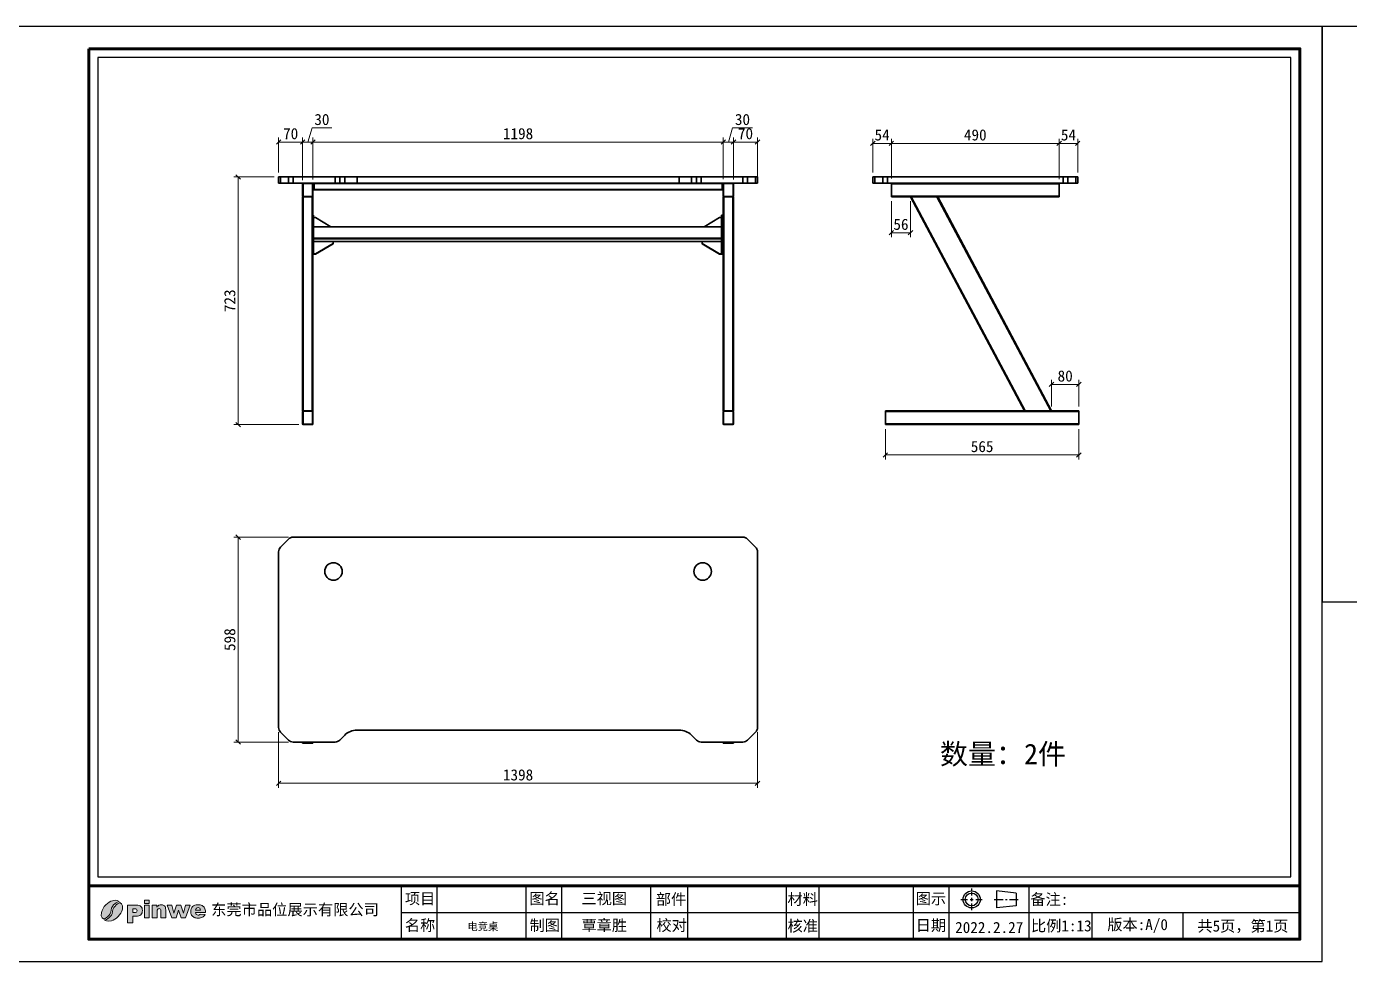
# Model space of a CAD drawing. Header units: inches. Extents: x 21728 to 86065, y -20660 to 1996.
# Drawn here: x 72778 to 76641, y -20660 to -17930 of the extents above; entities that cross this region are included whole.
import ezdxf

# ---------------------------------------------------------------- set-up
doc = ezdxf.new("R2010")
doc.units = ezdxf.units.IN
doc.header["$MEASUREMENT"] = 0
doc.linetypes.add('CENTER2', pattern=[28.575, 19.05, -3.175, 3.175, -3.175])
doc.layers.add('_U+56FE_U+5C42 1', color=7, linetype='Continuous')
doc.layers.add('图框', color=5, linetype='Continuous', lineweight=60)
doc.layers.add('轮廓线', color=7, linetype='Continuous', lineweight=30)
doc.styles.add('ee', font='simfang.ttf')
doc.styles.get("Standard").update_dxf_attribs({"font": 'arial.ttf'})
doc.styles.add('宋体', font='')
doc.styles.add('样式 1', font='')
doc.styles.get('宋体').set_extended_font_data('SimSun')
doc.styles.get('样式 1').set_extended_font_data('SimSun')
doc.dimstyles.new('1-13', dxfattribs={"dimscale": 13, "dimtxt": 2.5, "dimasz": 1, "dimexe": 1, "dimexo": 1, "dimtad": 1, "dimdec": 1, "dimdsep": 46, "dimtxsty": '宋体', "dimblk": 'OBLIQUE', "dimcen": 2.5, "dimclrd": 3, "dimclre": 3, "dimclrt": 256, "dimadec": 0, "dimazin": 0, "dimtfac": 1, "dimtdec": 1, "dimtmove": 1, "dimatfit": 3, "dimfxl": 0, "dimlwd": 9, "dimlwe": 9, "dimarcsym": 0})

# ---------------------------------------------------------------- blocks, each defined once
blk = doc.blocks.new('_Oblique')
at = {"color": 0, "linetype": 'ByBlock', "lineweight": -2}
blk.add_line((-0.5, -0.5), (0.5, 0.5), dxfattribs=at)
blk = doc.blocks.new('*D312')
at = {"color": 3, "lineweight": 9, "transparency": 16777216}
for p, q in [((73514.6, -19990.2), (73514.6, -20152.9)), ((74912.6, -19990.2), (74912.6, -20152.9)), ((73514.6, -20139.9), (74912.6, -20139.9))]:
    blk.add_line(p, q, dxfattribs=at)
at = {"layer": 'Defpoints', "color": 0, "transparency": 16777216}
for p in [(73514.6, -19977.2), (74912.6, -19977.2), (74912.6, -20139.9)]:
    blk.add_point(p, dxfattribs=at)
at = {"color": 3, "lineweight": 9, "transparency": 16777216, "xscale": 13, "yscale": 13, "zscale": 13, "rotation": 180}
blk.add_blockref('_Oblique', (73514.6, -20139.9), dxfattribs=at)
at = {"color": 3, "lineweight": 9, "transparency": 16777216, "xscale": 13, "yscale": 13, "zscale": 13}
blk.add_blockref('_Oblique', (74912.6, -20139.9), dxfattribs=at)
at = {"transparency": 16777216, "insert": (74213.6, -20115.6), "char_height": 32.5, "attachment_point": 5, "style": '宋体'}
blk.add_mtext('1398', dxfattribs=at)
blk = doc.blocks.new('*D313')
at = {"color": 3, "lineweight": 9, "transparency": 16777216}
for p, q in [((73543.8, -19421.5), (73383.5, -19421.5)), ((73396.5, -20019.5), (73396.5, -19421.5)), ((73543.8, -20019.5), (73383.5, -20019.5))]:
    blk.add_line(p, q, dxfattribs=at)
at = {"layer": 'Defpoints', "color": 0, "transparency": 16777216}
for p in [(73396.5, -19421.5), (73556.8, -19421.5), (73556.8, -20019.5)]:
    blk.add_point(p, dxfattribs=at)
at = {"color": 3, "lineweight": 9, "transparency": 16777216, "xscale": 13, "yscale": 13, "zscale": 13}
for p, rotation in [((73396.5, -19421.5), 90), ((73396.5, -20019.5), 270)]:
    blk.add_blockref('_Oblique', p, dxfattribs=dict(at, rotation=rotation))
at = {"transparency": 16777216, "insert": (73372.1, -19720.5), "char_height": 32.5, "attachment_point": 5, "rotation": 90, "style": '宋体'}
blk.add_mtext('598', dxfattribs=at)
blk = doc.blocks.new('*D314')
at = {"color": 3, "lineweight": 9, "transparency": 16777216}
for p, q in [((73501.6, -18369.7), (73383.5, -18369.7)), ((73396.5, -19092.7), (73396.5, -18369.7)), ((73573.6, -19092.7), (73383.5, -19092.7))]:
    blk.add_line(p, q, dxfattribs=at)
at = {"layer": 'Defpoints', "color": 0, "transparency": 16777216}
for p in [(73396.5, -18369.7), (73514.6, -18369.7), (73586.6, -19092.7)]:
    blk.add_point(p, dxfattribs=at)
at = {"color": 3, "lineweight": 9, "transparency": 16777216, "xscale": 13, "yscale": 13, "zscale": 13}
for p, rotation in [((73396.5, -18369.7), 90), ((73396.5, -19092.7), 270)]:
    blk.add_blockref('_Oblique', p, dxfattribs=dict(at, rotation=rotation))
at = {"transparency": 16777216, "insert": (73372.1, -18731.2), "char_height": 32.5, "attachment_point": 5, "rotation": 90, "style": '宋体'}
blk.add_mtext('723', dxfattribs=at)
blk = doc.blocks.new('*D315')
at = {"color": 3, "lineweight": 9, "transparency": 16777216}
for p, q in [((75303.5, -18440.6), (75303.5, -18545.6)), ((75359.5, -18440.6), (75359.5, -18545.6)), ((75303.5, -18532.6), (75359.5, -18532.6))]:
    blk.add_line(p, q, dxfattribs=at)
at = {"layer": 'Defpoints', "color": 0, "transparency": 16777216}
for p in [(75303.5, -18427.6), (75359.5, -18427.6), (75359.5, -18532.6)]:
    blk.add_point(p, dxfattribs=at)
at = {"color": 3, "lineweight": 9, "transparency": 16777216, "xscale": 13, "yscale": 13, "zscale": 13, "rotation": 180}
blk.add_blockref('_Oblique', (75303.5, -18532.6), dxfattribs=at)
at = {"color": 3, "lineweight": 9, "transparency": 16777216, "xscale": 13, "yscale": 13, "zscale": 13}
blk.add_blockref('_Oblique', (75359.5, -18532.6), dxfattribs=at)
at = {"transparency": 16777216, "insert": (75331.5, -18508.2), "char_height": 32.5, "attachment_point": 5, "style": '宋体'}
blk.add_mtext('56', dxfattribs=at)
blk = doc.blocks.new('*D316')
at = {"color": 3, "lineweight": 9, "transparency": 16777216}
for p, q in [((75771, -19039.7), (75771, -18962.4)), ((75851, -19039.7), (75851, -18962.4)), ((75851, -18975.4), (75771, -18975.4))]:
    blk.add_line(p, q, dxfattribs=at)
at = {"layer": 'Defpoints', "color": 0, "transparency": 16777216}
for p in [(75771, -18975.4), (75771, -19052.7), (75851, -19052.7)]:
    blk.add_point(p, dxfattribs=at)
at = {"color": 3, "lineweight": 9, "transparency": 16777216, "xscale": 13, "yscale": 13, "zscale": 13, "rotation": 180}
blk.add_blockref('_Oblique', (75771, -18975.4), dxfattribs=at)
at = {"color": 3, "lineweight": 9, "transparency": 16777216, "xscale": 13, "yscale": 13, "zscale": 13}
blk.add_blockref('_Oblique', (75851, -18975.4), dxfattribs=at)
at = {"transparency": 16777216, "insert": (75811, -18951), "char_height": 32.5, "attachment_point": 5, "style": '宋体'}
blk.add_mtext('80', dxfattribs=at)
blk = doc.blocks.new('*D317')
at = {"color": 3, "lineweight": 9, "transparency": 16777216}
for p, q in [((75286, -19105.7), (75286, -19194.4)), ((75851, -19105.7), (75851, -19194.4)), ((75286, -19181.4), (75851, -19181.4))]:
    blk.add_line(p, q, dxfattribs=at)
at = {"layer": 'Defpoints', "color": 0, "transparency": 16777216}
for p in [(75286, -19092.7), (75851, -19092.7), (75851, -19181.4)]:
    blk.add_point(p, dxfattribs=at)
at = {"color": 3, "lineweight": 9, "transparency": 16777216, "xscale": 13, "yscale": 13, "zscale": 13, "rotation": 180}
blk.add_blockref('_Oblique', (75286, -19181.4), dxfattribs=at)
at = {"color": 3, "lineweight": 9, "transparency": 16777216, "xscale": 13, "yscale": 13, "zscale": 13}
blk.add_blockref('_Oblique', (75851, -19181.4), dxfattribs=at)
at = {"transparency": 16777216, "insert": (75568.5, -19157), "char_height": 32.5, "attachment_point": 5, "style": '宋体'}
blk.add_mtext('565', dxfattribs=at)
blk = doc.blocks.new('*D318')
at = {"color": 3, "lineweight": 9, "transparency": 16777216}
for p, q in [((75249.5, -18356.6), (75249.5, -18258.6)), ((75249.5, -18271.6), (75303.5, -18271.6)), ((75303.5, -18374.6), (75303.5, -18258.6))]:
    blk.add_line(p, q, dxfattribs=at)
at = {"layer": 'Defpoints', "color": 0, "transparency": 16777216}
for p in [(75303.5, -18271.6), (75249.5, -18369.6), (75303.5, -18387.6)]:
    blk.add_point(p, dxfattribs=at)
at = {"color": 3, "lineweight": 9, "transparency": 16777216, "xscale": 13, "yscale": 13, "zscale": 13, "rotation": 180}
blk.add_blockref('_Oblique', (75249.5, -18271.6), dxfattribs=at)
at = {"color": 3, "lineweight": 9, "transparency": 16777216, "xscale": 13, "yscale": 13, "zscale": 13}
blk.add_blockref('_Oblique', (75303.5, -18271.6), dxfattribs=at)
at = {"transparency": 16777216, "insert": (75276.5, -18247.2), "char_height": 32.5, "attachment_point": 5, "style": '宋体'}
blk.add_mtext('54', dxfattribs=at)
blk = doc.blocks.new('*D323')
at = {"color": 3, "lineweight": 9, "transparency": 16777216}
for p, q in [((75303.5, -18374.6), (75303.5, -18258.6)), ((75303.5, -18271.6), (75793.5, -18271.6)), ((75793.5, -18376.6), (75793.5, -18258.6))]:
    blk.add_line(p, q, dxfattribs=at)
at = {"layer": 'Defpoints', "color": 0, "transparency": 16777216}
for p in [(75793.5, -18271.6), (75303.5, -18387.6), (75793.5, -18389.6)]:
    blk.add_point(p, dxfattribs=at)
at = {"color": 3, "lineweight": 9, "transparency": 16777216, "xscale": 13, "yscale": 13, "zscale": 13, "rotation": 180}
blk.add_blockref('_Oblique', (75303.5, -18271.6), dxfattribs=at)
at = {"color": 3, "lineweight": 9, "transparency": 16777216, "xscale": 13, "yscale": 13, "zscale": 13}
blk.add_blockref('_Oblique', (75793.5, -18271.6), dxfattribs=at)
at = {"transparency": 16777216, "insert": (75548.5, -18247.2), "char_height": 32.5, "attachment_point": 5, "style": '宋体'}
blk.add_mtext('490', dxfattribs=at)
blk = doc.blocks.new('*D324')
at = {"color": 3, "lineweight": 9, "transparency": 16777216}
for p, q in [((75793.5, -18376.6), (75793.5, -18258.6)), ((75793.5, -18271.6), (75847.5, -18271.6)), ((75847.5, -18356.6), (75847.5, -18258.6))]:
    blk.add_line(p, q, dxfattribs=at)
at = {"layer": 'Defpoints', "color": 0, "transparency": 16777216}
for p in [(75847.5, -18271.6), (75847.5, -18369.6), (75793.5, -18389.6)]:
    blk.add_point(p, dxfattribs=at)
at = {"color": 3, "lineweight": 9, "transparency": 16777216, "xscale": 13, "yscale": 13, "zscale": 13, "rotation": 180}
blk.add_blockref('_Oblique', (75793.5, -18271.6), dxfattribs=at)
at = {"color": 3, "lineweight": 9, "transparency": 16777216, "xscale": 13, "yscale": 13, "zscale": 13}
blk.add_blockref('_Oblique', (75847.5, -18271.6), dxfattribs=at)
at = {"transparency": 16777216, "insert": (75820.5, -18247.2), "char_height": 32.5, "attachment_point": 5, "style": '宋体'}
blk.add_mtext('54', dxfattribs=at)
blk = doc.blocks.new('*D325')
at = {"color": 3, "lineweight": 9, "transparency": 16777216}
for p, q in [((73514.6, -18356.7), (73514.6, -18254.9)), ((73514.6, -18267.9), (73584.6, -18267.9)), ((73584.6, -18378.8), (73584.6, -18254.9))]:
    blk.add_line(p, q, dxfattribs=at)
at = {"layer": 'Defpoints', "color": 0, "transparency": 16777216}
for p in [(73584.6, -18267.9), (73514.6, -18369.7), (73584.6, -18391.8)]:
    blk.add_point(p, dxfattribs=at)
at = {"color": 3, "lineweight": 9, "transparency": 16777216, "xscale": 13, "yscale": 13, "zscale": 13, "rotation": 180}
blk.add_blockref('_Oblique', (73514.6, -18267.9), dxfattribs=at)
at = {"color": 3, "lineweight": 9, "transparency": 16777216, "xscale": 13, "yscale": 13, "zscale": 13}
blk.add_blockref('_Oblique', (73584.6, -18267.9), dxfattribs=at)
at = {"transparency": 16777216, "insert": (73549.6, -18243.5), "char_height": 32.5, "attachment_point": 5, "style": '宋体'}
blk.add_mtext('70', dxfattribs=at)
blk = doc.blocks.new('*D319')
at = {"color": 3, "lineweight": 9, "transparency": 16777216}
for p, q in [((73599.6, -18267.9), (73612, -18226.5)), ((73612, -18226.5), (73669.6, -18226.5)), ((73584.6, -18378.8), (73584.6, -18254.9)), ((73584.6, -18267.9), (73614.6, -18267.9)), ((73614.6, -18376.7), (73614.6, -18254.9))]:
    blk.add_line(p, q, dxfattribs=at)
at = {"layer": 'Defpoints', "color": 0, "transparency": 16777216}
for p in [(73614.6, -18267.9), (73584.6, -18391.8), (73614.6, -18389.7)]:
    blk.add_point(p, dxfattribs=at)
at = {"color": 3, "lineweight": 9, "transparency": 16777216, "xscale": 13, "yscale": 13, "zscale": 13, "rotation": 180}
blk.add_blockref('_Oblique', (73584.6, -18267.9), dxfattribs=at)
at = {"color": 3, "lineweight": 9, "transparency": 16777216, "xscale": 13, "yscale": 13, "zscale": 13}
blk.add_blockref('_Oblique', (73614.6, -18267.9), dxfattribs=at)
at = {"transparency": 16777216, "insert": (73640.8, -18202.1), "char_height": 32.5, "attachment_point": 5, "style": '宋体'}
blk.add_mtext('30', dxfattribs=at)
blk = doc.blocks.new('*D320')
at = {"color": 3, "lineweight": 9, "transparency": 16777216}
for p, q in [((73614.6, -18376.7), (73614.6, -18254.9)), ((73614.6, -18267.9), (74812.6, -18267.9)), ((74812.6, -18376.5), (74812.6, -18254.9))]:
    blk.add_line(p, q, dxfattribs=at)
at = {"layer": 'Defpoints', "color": 0, "transparency": 16777216}
for p in [(74812.6, -18267.9), (73614.6, -18389.7), (74812.6, -18389.5)]:
    blk.add_point(p, dxfattribs=at)
at = {"color": 3, "lineweight": 9, "transparency": 16777216, "xscale": 13, "yscale": 13, "zscale": 13, "rotation": 180}
blk.add_blockref('_Oblique', (73614.6, -18267.9), dxfattribs=at)
at = {"color": 3, "lineweight": 9, "transparency": 16777216, "xscale": 13, "yscale": 13, "zscale": 13}
blk.add_blockref('_Oblique', (74812.6, -18267.9), dxfattribs=at)
at = {"transparency": 16777216, "insert": (74213.6, -18243.5), "char_height": 32.5, "attachment_point": 5, "style": '宋体'}
blk.add_mtext('1198', dxfattribs=at)
blk = doc.blocks.new('*D321')
at = {"color": 3, "lineweight": 9, "transparency": 16777216}
for p, q in [((74827.6, -18267.9), (74840, -18226.5)), ((74840, -18226.5), (74897.6, -18226.5)), ((74812.6, -18376.5), (74812.6, -18254.9)), ((74812.6, -18267.9), (74842.6, -18267.9)), ((74842.6, -18376.7), (74842.6, -18254.9))]:
    blk.add_line(p, q, dxfattribs=at)
at = {"layer": 'Defpoints', "color": 0, "transparency": 16777216}
for p in [(74842.6, -18267.9), (74812.6, -18389.5), (74842.6, -18389.7)]:
    blk.add_point(p, dxfattribs=at)
at = {"color": 3, "lineweight": 9, "transparency": 16777216, "xscale": 13, "yscale": 13, "zscale": 13, "rotation": 180}
blk.add_blockref('_Oblique', (74812.6, -18267.9), dxfattribs=at)
at = {"color": 3, "lineweight": 9, "transparency": 16777216, "xscale": 13, "yscale": 13, "zscale": 13}
blk.add_blockref('_Oblique', (74842.6, -18267.9), dxfattribs=at)
at = {"transparency": 16777216, "insert": (74868.8, -18202.1), "char_height": 32.5, "attachment_point": 5, "style": '宋体'}
blk.add_mtext('30', dxfattribs=at)
blk = doc.blocks.new('*D322')
at = {"color": 3, "lineweight": 9, "transparency": 16777216}
for p, q in [((74842.6, -18376.7), (74842.6, -18254.9)), ((74842.6, -18267.9), (74912.6, -18267.9)), ((74912.6, -18374.7), (74912.6, -18254.9))]:
    blk.add_line(p, q, dxfattribs=at)
at = {"layer": 'Defpoints', "color": 0, "transparency": 16777216}
for p in [(74912.6, -18267.9), (74912.6, -18387.7), (74842.6, -18389.7)]:
    blk.add_point(p, dxfattribs=at)
at = {"color": 3, "lineweight": 9, "transparency": 16777216, "xscale": 13, "yscale": 13, "zscale": 13, "rotation": 180}
blk.add_blockref('_Oblique', (74842.6, -18267.9), dxfattribs=at)
at = {"color": 3, "lineweight": 9, "transparency": 16777216, "xscale": 13, "yscale": 13, "zscale": 13}
blk.add_blockref('_Oblique', (74912.6, -18267.9), dxfattribs=at)
at = {"transparency": 16777216, "insert": (74877.6, -18243.5), "char_height": 32.5, "attachment_point": 5, "style": '宋体'}
blk.add_mtext('70', dxfattribs=at)

msp = doc.modelspace()

# ---------------------------------------------------------------- hatches: boundary and pattern name
h = msp.add_hatch(color=256)
h.dxf.hatch_style = 1
edge = h.paths.add_edge_path()
edge.add_spline(control_points=[(73300.75, -20517.55), (73300.75, -20517.55), (73272.19, -20517.55), (73272.19, -20517.55), (73272.45, -20519.83), (73273.06, -20521.53), (73274.05, -20522.65), (73275.42, -20524.26), (73277.23, -20525.06), (73279.44, -20525.06), (73280.85, -20525.06), (73282.19, -20524.72), (73283.44, -20524.02), (73284.21, -20523.58), (73285.05, -20522.81), (73285.93, -20521.7), (73285.93, -20521.7), (73299.96, -20522.99), (73299.96, -20522.99), (73297.81, -20526.71), (73295.22, -20529.39), (73292.19, -20531), (73289.16, -20532.62), (73284.81, -20533.43), (73279.15, -20533.43), (73274.22, -20533.43), (73270.35, -20532.74), (73267.53, -20531.35), (73264.71, -20529.96), (73262.38, -20527.76), (73260.52, -20524.74), (73258.67, -20521.71), (73257.74, -20518.16), (73257.74, -20514.08), (73257.74, -20508.27), (73259.6, -20503.56), (73263.32, -20499.97), (73267.03, -20496.38), (73272.17, -20494.58), (73278.72, -20494.58), (73284.04, -20494.58), (73288.22, -20495.39), (73291.3, -20497), (73294.38, -20498.61), (73296.73, -20500.93), (73298.34, -20504), (73299.95, -20507.05), (73300.75, -20511.03), (73300.75, -20515.94), (73300.75, -20515.94), (73300.75, -20517.55), (73300.75, -20517.55)], knot_values=[0, 0, 0, 0, 1, 1, 1, 2, 2, 2, 3, 3, 3, 4, 4, 4, 5, 5, 5, 6, 6, 6, 7, 7, 7, 8, 8, 8, 9, 9, 9, 10, 10, 10, 11, 11, 11, 12, 12, 12, 13, 13, 13, 14, 14, 14, 15, 15, 15, 16, 16, 16, 17, 17, 17, 17], degree=3, periodic=0)
edge = h.paths.add_edge_path(flags=16)
edge.add_spline(control_points=[(73286.29, -20510.75), (73286.02, -20507.98), (73285.26, -20506), (73284.06, -20504.81), (73282.85, -20503.62), (73281.28, -20503.02), (73279.31, -20503.02), (73277.05, -20503.02), (73275.23, -20503.93), (73273.87, -20505.73), (73273.02, -20506.85), (73272.47, -20508.52), (73272.23, -20510.75), (73272.23, -20510.75), (73286.29, -20510.75), (73286.29, -20510.75)], knot_values=[0, 0, 0, 0, 1, 1, 1, 2, 2, 2, 3, 3, 3, 4, 4, 4, 5, 5, 5, 5], degree=3, periodic=0)
h.paths.add_polyline_path([(73188.88, -20495.43), (73202.63, -20495.43), (73208.6, -20518.75), (73216.19, -20495.43), (73228.93, -20495.43), (73236.78, -20518.79), (73242.76, -20495.43), (73256.43, -20495.43), (73242.78, -20532.58), (73230.13, -20532.58), (73222.62, -20510.22), (73215.35, -20532.58), (73202.64, -20532.58)])
edge = h.paths.add_edge_path()
edge.add_spline(control_points=[(73145.54, -20495.43), (73145.54, -20495.43), (73158.8, -20495.43), (73158.8, -20495.43), (73158.8, -20495.43), (73158.8, -20501.48), (73158.8, -20501.48), (73160.78, -20499), (73162.78, -20497.24), (73164.8, -20496.17), (73166.83, -20495.11), (73169.29, -20494.58), (73172.2, -20494.58), (73176.13, -20494.58), (73179.2, -20495.74), (73181.43, -20498.09), (73183.65, -20500.43), (73184.76, -20504.06), (73184.76, -20508.96), (73184.76, -20508.96), (73184.76, -20532.58), (73184.76, -20532.58), (73184.76, -20532.58), (73170.44, -20532.58), (73170.44, -20532.58), (73170.44, -20532.58), (73170.44, -20512.14), (73170.44, -20512.14), (73170.44, -20509.81), (73170.01, -20508.16), (73169.16, -20507.19), (73168.3, -20506.23), (73167.09, -20505.74), (73165.54, -20505.74), (73163.84, -20505.74), (73162.44, -20506.4), (73161.38, -20507.7), (73160.32, -20509.01), (73159.78, -20511.34), (73159.78, -20514.73), (73159.78, -20514.73), (73159.78, -20532.58), (73159.78, -20532.58), (73159.78, -20532.58), (73145.54, -20532.58), (73145.54, -20532.58), (73145.54, -20532.58), (73145.54, -20495.43), (73145.54, -20495.43)], knot_values=[0, 0, 0, 0, 1, 1, 1, 2, 2, 2, 3, 3, 3, 4, 4, 4, 5, 5, 5, 6, 6, 6, 7, 7, 7, 8, 8, 8, 9, 9, 9, 10, 10, 10, 11, 11, 11, 12, 12, 12, 13, 13, 13, 14, 14, 14, 15, 15, 15, 16, 16, 16, 16], degree=3, periodic=0)
h.paths.add_polyline_path([(73122.46, -20481.34), (73136.7, -20481.34), (73136.7, -20491), (73122.46, -20491)])
h.paths.add_polyline_path([(73122.46, -20495.43), (73136.7, -20495.43), (73136.7, -20532.58), (73122.46, -20532.58)])
edge = h.paths.add_edge_path()
edge.add_spline(control_points=[(73073.26, -20495.69), (73073.26, -20495.69), (73099.6, -20495.69), (73099.6, -20495.69), (73105.33, -20495.69), (73109.63, -20497.05), (73112.49, -20499.78), (73115.34, -20502.51), (73116.77, -20506.4), (73116.77, -20511.44), (73116.77, -20516.62), (73115.21, -20520.68), (73112.1, -20523.59), (73108.98, -20526.51), (73104.22, -20527.96), (73097.83, -20527.96), (73097.83, -20527.96), (73089.15, -20527.96), (73089.15, -20527.96), (73089.15, -20527.96), (73089.15, -20546.93), (73089.15, -20546.93), (73089.15, -20546.93), (73073.26, -20546.93), (73073.26, -20546.93), (73073.26, -20546.93), (73073.26, -20495.69), (73073.26, -20495.69)], knot_values=[0, 0, 0, 0, 1, 1, 1, 2, 2, 2, 3, 3, 3, 4, 4, 4, 5, 5, 5, 6, 6, 6, 7, 7, 7, 8, 8, 8, 9, 9, 9, 9], degree=3, periodic=0)
edge = h.paths.add_edge_path(flags=16)
edge.add_spline(control_points=[(73089.15, -20517.59), (73089.15, -20517.59), (73093.05, -20517.59), (73093.05, -20517.59), (73096.13, -20517.59), (73098.29, -20517.05), (73099.53, -20515.99), (73100.77, -20514.93), (73101.39, -20513.57), (73101.39, -20511.91), (73101.39, -20510.3), (73100.85, -20508.94), (73099.76, -20507.82), (73098.69, -20506.7), (73096.66, -20506.14), (73093.68, -20506.14), (73093.68, -20506.14), (73089.15, -20506.14), (73089.15, -20506.14), (73089.15, -20506.14), (73089.15, -20517.59), (73089.15, -20517.59)], knot_values=[0, 0, 0, 0, 1, 1, 1, 2, 2, 2, 3, 3, 3, 4, 4, 4, 5, 5, 5, 6, 6, 6, 7, 7, 7, 7], degree=3, periodic=0)
edge = h.paths.add_edge_path()
edge.add_spline(control_points=[(73006.98, -20539.23), (73006.98, -20539.23), (73014.04, -20545.31), (73026.19, -20541.66), (73038.33, -20538.02), (73055.13, -20523.39), (73058.55, -20507.49), (73061.97, -20491.59), (73050.59, -20488.12), (73050.59, -20488.12), (73050.59, -20488.12), (73030.71, -20497.39), (73029.72, -20514.06), (73028.73, -20530.73), (73010.07, -20539.01), (73006.98, -20539.23)], knot_values=[0, 0, 0, 0, 1, 1, 1, 2, 2, 2, 3, 3, 3, 4, 4, 4, 5, 5, 5, 5], degree=3, periodic=0)
edge = h.paths.add_edge_path()
edge.add_spline(control_points=[(73048.6, -20485.09), (73048.6, -20485.09), (73041.53, -20479.02), (73029.39, -20482.66), (73017.25, -20486.3), (73000.45, -20500.93), (72997.03, -20516.83), (72993.6, -20532.73), (73004.99, -20536.2), (73004.99, -20536.2), (73004.99, -20536.2), (73024.86, -20526.93), (73025.86, -20510.26), (73026.85, -20493.59), (73045.51, -20485.31), (73048.6, -20485.09)], knot_values=[0, 0, 0, 0, 1, 1, 1, 2, 2, 2, 3, 3, 3, 4, 4, 4, 5, 5, 5, 5], degree=3, periodic=0)

# ---------------------------------------------------------------- linework, layer by layer
at = {"color": 7, "linetype": 'Continuous', "lineweight": 35}
for p, q in [((73514.56, -18369.7), (73514.56, -18387.7)), ((73514.56, -18369.7), (73520.12, -18369.7)), ((73514.56, -18387.7), (73520.12, -18387.7)), ((73520.12, -18369.7), (73520.12, -18387.7)), ((73520.12, -18369.7), (73543.41, -18369.7)), ((73520.12, -18387.7), (73543.41, -18387.7)), ((73543.41, -18369.7), (73543.41, -18387.7)), ((73543.41, -18369.7), (73556.84, -18369.7)), ((73543.41, -18387.7), (73556.84, -18387.7)), ((73556.84, -18369.7), (73556.84, -18387.7)), ((73556.84, -18369.7), (73679.41, -18369.7)), ((73556.84, -18387.7), (73679.41, -18387.7)), ((73616.06, -18402.7), (73616.06, -18387.7)), ((73618.06, -18402.7), (73618.06, -18387.7)), ((73679.41, -18369.7), (73679.41, -18387.7)), ((73679.41, -18369.7), (73692.85, -18369.7)), ((73679.41, -18387.7), (73692.85, -18387.7)), ((73692.85, -18369.7), (73692.85, -18387.7)), ((73692.85, -18369.7), (73707.35, -18369.7)), ((73692.85, -18387.7), (73707.35, -18387.7)), ((73707.35, -18369.7), (73707.35, -18387.7)), ((73707.35, -18369.7), (73743.41, -18369.7)), ((73707.35, -18387.7), (73743.41, -18387.7)), ((73743.41, -18369.7), (73743.41, -18387.7)), ((73743.41, -18369.7), (74683.7, -18369.7)), ((73743.41, -18387.7), (74683.7, -18387.7)), ((74683.7, -18369.7), (74683.7, -18387.7)), ((74683.7, -18369.7), (74719.77, -18369.7)), ((74683.7, -18387.7), (74719.77, -18387.7)), ((74719.77, -18369.7), (74719.77, -18387.7)), ((74719.77, -18369.7), (74734.26, -18369.7)), ((74719.77, -18387.7), (74734.26, -18387.7)), ((74734.26, -18369.7), (74734.26, -18387.7)), ((74734.26, -18369.7), (74747.7, -18369.7)), ((74734.26, -18387.7), (74747.7, -18387.7)), ((74747.7, -18369.7), (74747.7, -18387.7)), ((74747.7, -18369.7), (74870.27, -18369.7)), ((74747.7, -18387.7), (74870.27, -18387.7)), ((74809.06, -18402.7), (74809.06, -18387.7)), ((74811.06, -18402.7), (74811.06, -18387.7)), ((74870.27, -18369.7), (74870.27, -18387.7)), ((74870.27, -18369.7), (74883.71, -18369.7)), ((74870.27, -18387.7), (74883.71, -18387.7)), ((74883.71, -18369.7), (74883.71, -18387.7)), ((74883.71, -18369.7), (74906.99, -18369.7)), ((74883.71, -18387.7), (74906.99, -18387.7)), ((74906.99, -18369.7), (74906.99, -18387.7)), ((74906.99, -18369.7), (74912.56, -18369.7)), ((74906.99, -18387.7), (74912.56, -18387.7)), ((74912.56, -18369.7), (74912.56, -18387.7)), ((75249.53, -18369.6), (75249.53, -18387.6)), ((75249.53, -18369.6), (75255.09, -18369.6)), ((75249.53, -18387.6), (75255.09, -18387.6)), ((75255.09, -18369.6), (75255.09, -18387.6)), ((75255.09, -18369.6), (75278.38, -18369.6)), ((75255.09, -18387.6), (75278.38, -18387.6)), ((75278.38, -18369.6), (75278.38, -18387.6)), ((75278.38, -18369.6), (75291.81, -18369.6)), ((75278.38, -18387.6), (75291.81, -18387.6)), ((75291.81, -18369.6), (75291.81, -18387.6)), ((75291.81, -18369.6), (75805.25, -18369.6)), ((75291.81, -18387.6), (75805.25, -18387.6)), ((75303.53, -18387.6), (75303.53, -18389.6)), ((75793.53, -18387.6), (75793.53, -18389.6)), ((75805.25, -18369.6), (75805.25, -18387.6)), ((75805.25, -18369.6), (75818.68, -18369.6)), ((75805.25, -18387.6), (75818.68, -18387.6)), ((75818.68, -18369.6), (75818.68, -18387.6)), ((75818.68, -18369.6), (75841.96, -18369.6)), ((75818.68, -18387.6), (75841.96, -18387.6)), ((75841.96, -18369.6), (75841.96, -18387.6)), ((75841.96, -18369.6), (75847.53, -18369.6)), ((75841.96, -18387.6), (75847.53, -18387.6)), ((75847.53, -18369.6), (75847.53, -18387.6)), ((73584.56, -18389.7), (73584.56, -18425.7)), ((73585.76, -18389.7), (73585.76, -18425.7)), ((73612.56, -18388.9), (73586.56, -18388.9)), ((73613.36, -18425.7), (73613.36, -18389.7)), ((73614.56, -18425.7), (73614.56, -18389.7)), ((73616.06, -18402.7), (73618.06, -18402.7)), ((73616.06, -18407.7), (73616.06, -18402.7)), ((73618.06, -18407.7), (73616.06, -18407.7)), ((74809.06, -18389.1), (73618.06, -18389.1)), ((73618.06, -18402.7), (73618.06, -18407.7)), ((74809.06, -18406.3), (73618.06, -18406.3)), ((74809.06, -18407.7), (73618.06, -18407.7)), ((74809.06, -18402.7), (74809.06, -18407.7)), ((74811.06, -18402.7), (74809.06, -18402.7)), ((74809.06, -18407.7), (74811.06, -18407.7)), ((74811.06, -18407.7), (74811.06, -18402.7)), ((74812.56, -18425.7), (74812.56, -18389.7)), ((74813.76, -18425.7), (74813.76, -18389.7)), ((74814.56, -18388.9), (74840.56, -18388.9)), ((74841.36, -18389.7), (74841.36, -18425.7)), ((74842.56, -18389.7), (74842.56, -18425.7)), ((75793.53, -18389.6), (75303.53, -18389.6)), ((75303.53, -18389.6), (75303.53, -18425.6)), ((75793.53, -18425.6), (75303.53, -18425.6)), ((75303.53, -18425.6), (75303.53, -18427.6)), ((75793.53, -18389.6), (75793.53, -18425.6)), ((75793.53, -18425.6), (75793.53, -18427.6)), ((73584.56, -19052.71), (73584.56, -18427.7)), ((73586.56, -18427.7), (73584.56, -18427.7)), ((73586.56, -18426.5), (73612.56, -18426.5)), ((73586.56, -19052.71), (73586.56, -18427.7)), ((73586.56, -18427.7), (73612.56, -18427.7)), ((73612.56, -19052.71), (73612.56, -18427.7)), ((73614.56, -18427.7), (73612.56, -18427.7)), ((73614.56, -19052.71), (73614.56, -18427.7)), ((74812.56, -18427.7), (74814.56, -18427.7)), ((74812.56, -19052.71), (74812.56, -18427.7)), ((74840.56, -18426.5), (74814.56, -18426.5)), ((74814.56, -19052.71), (74814.56, -18427.7)), ((74840.56, -18427.7), (74814.56, -18427.7)), ((74840.56, -18427.7), (74842.56, -18427.7)), ((74840.56, -19052.71), (74840.56, -18427.7)), ((74842.56, -19052.71), (74842.56, -18427.7)), ((75359.53, -18427.6), (75303.53, -18427.6)), ((75691.73, -19052.71), (75359.53, -18427.6)), ((75361.79, -18427.6), (75359.53, -18427.6)), ((75694, -19052.71), (75361.79, -18427.6)), ((75361.79, -18427.6), (75436.54, -18427.6)), ((75768.74, -19052.71), (75436.54, -18427.6)), ((75438.8, -18427.6), (75436.54, -18427.6)), ((75771, -19052.71), (75438.8, -18427.6)), ((75793.53, -18427.6), (75438.8, -18427.6)), ((73616.56, -18480.81), (73614.56, -18480.81)), ((73616.56, -18483.46), (73614.56, -18483.46)), ((73616.56, -18483.46), (73616.56, -18480.81)), ((73616.56, -18580.59), (73616.56, -18483.46)), ((73622.56, -18488.52), (73616.76, -18488.52)), ((73667.03, -18514.86), (73622.56, -18488.52)), ((74757.08, -18514.86), (74801.56, -18488.52)), ((74801.56, -18488.52), (74807.36, -18488.52)), ((74809.56, -18480.81), (74807.56, -18480.81)), ((74807.56, -18483.46), (74807.56, -18480.81)), ((74807.56, -18483.46), (74809.56, -18483.46)), ((74807.56, -18580.59), (74807.56, -18483.46)), ((74809.56, -18483.46), (74809.56, -18480.81)), ((74809.56, -18580.59), (74809.56, -18483.46)), ((74807.56, -18514.86), (73616.56, -18514.86)), ((74807.56, -18515.6), (73616.56, -18515.6)), ((73616.56, -18515.6), (73616.56, -18548.45)), ((74807.56, -18515.6), (74807.56, -18548.45)), ((73616.56, -18580.59), (73614.56, -18580.59)), ((74807.56, -18548.45), (73616.56, -18548.45)), ((74807.56, -18550.34), (73616.56, -18550.34)), ((74807.56, -18558.42), (73616.56, -18558.42)), ((73616.56, -18558.58), (74807.56, -18558.58)), ((73616.56, -18587.36), (73616.56, -18580.59)), ((73622.56, -18594.49), (73673.26, -18564.47)), ((73622.56, -18595.43), (73673.26, -18565.4)), ((73673.26, -18564.47), (73673.26, -18558.58)), ((73673.26, -18565.4), (73673.26, -18564.47)), ((74750.85, -18564.47), (74750.85, -18558.58)), ((74750.85, -18565.4), (74750.85, -18564.47)), ((74801.56, -18594.49), (74750.85, -18564.47)), ((74801.56, -18595.43), (74750.85, -18565.4)), ((74807.56, -18580.59), (74809.56, -18580.59)), ((74807.56, -18587.36), (74807.56, -18580.59)), ((74809.56, -18587.36), (74809.56, -18580.59)), ((73616.56, -18587.36), (73614.56, -18587.36)), ((73616.56, -18594.4), (73614.56, -18594.4)), ((73616.56, -18594.4), (73616.56, -18587.36)), ((73616.76, -18594.49), (73616.76, -18595.43)), ((73616.76, -18594.49), (73622.56, -18594.49)), ((73616.76, -18595.43), (73622.56, -18595.43)), ((73622.56, -18595.43), (73622.56, -18594.49)), ((74801.56, -18595.43), (74801.56, -18594.49)), ((74807.36, -18594.49), (74801.56, -18594.49)), ((74807.36, -18595.43), (74801.56, -18595.43)), ((74807.36, -18594.49), (74807.36, -18595.43)), ((74807.56, -18587.36), (74809.56, -18587.36)), ((74807.56, -18594.4), (74807.56, -18587.36)), ((74807.56, -18594.4), (74809.56, -18594.4)), ((74809.56, -18594.4), (74809.56, -18587.36)), ((73584.56, -19052.71), (73586.56, -19052.71)), ((73584.56, -19054.71), (73584.56, -19090.71)), ((73585.76, -19054.71), (73585.76, -19090.71)), ((73612.56, -19052.71), (73586.56, -19052.71)), ((73612.56, -19053.91), (73586.56, -19053.91)), ((73612.56, -19052.71), (73614.56, -19052.71)), ((73613.36, -19090.71), (73613.36, -19054.71)), ((73614.56, -19090.71), (73614.56, -19054.71)), ((74814.56, -19052.71), (74812.56, -19052.71)), ((74812.56, -19090.71), (74812.56, -19054.71)), ((74813.76, -19090.71), (74813.76, -19054.71)), ((74814.56, -19052.71), (74840.56, -19052.71)), ((74814.56, -19053.91), (74840.56, -19053.91)), ((74842.56, -19052.71), (74840.56, -19052.71)), ((74841.36, -19054.71), (74841.36, -19090.71)), ((74842.56, -19054.71), (74842.56, -19090.71)), ((75691.73, -19052.71), (75286, -19052.71)), ((75286, -19052.71), (75286, -19054.71)), ((75851, -19054.71), (75286, -19054.71)), ((75286, -19054.71), (75286, -19090.71)), ((75691.73, -19052.71), (75694, -19052.71)), ((75768.74, -19052.71), (75694, -19052.71)), ((75768.74, -19052.71), (75771, -19052.71)), ((75851, -19052.71), (75771, -19052.71)), ((75851, -19052.71), (75851, -19054.71)), ((75851, -19054.71), (75851, -19090.71)), ((73586.56, -19091.51), (73612.56, -19091.51)), ((73586.56, -19092.71), (73612.56, -19092.71)), ((74840.56, -19091.51), (74814.56, -19091.51)), ((74840.56, -19092.71), (74814.56, -19092.71)), ((75851, -19090.71), (75286, -19090.71)), ((75286, -19090.71), (75286, -19092.71)), ((75851, -19092.71), (75286, -19092.71)), ((75851, -19090.71), (75851, -19092.71)), ((73543.41, -19427.03), (73520.12, -19450.31)), ((74870.27, -19421.46), (73556.84, -19421.46)), ((74906.99, -19450.31), (74883.71, -19427.03)), ((73514.56, -19463.75), (73514.56, -19977.18)), ((74912.56, -19977.18), (74912.56, -19463.75)), ((73520.12, -19990.61), (73543.41, -20013.9)), ((73692.85, -20013.9), (73707.35, -19999.4)), ((73743.41, -19984.46), (74683.7, -19984.46)), ((74719.77, -19999.4), (74734.26, -20013.9)), ((74883.71, -20013.9), (74906.99, -19990.61)), ((73556.84, -20019.46), (73679.41, -20019.46)), ((73584.56, -20022.94), (73584.56, -20019.46)), ((73586.56, -20022.94), (73584.56, -20022.94)), ((73612.56, -20022.94), (73586.56, -20022.94)), ((73614.56, -20022.94), (73612.56, -20022.94)), ((73614.56, -20022.94), (73614.56, -20019.46)), ((74747.7, -20019.46), (74870.27, -20019.46)), ((74812.56, -20022.94), (74812.56, -20019.46)), ((74812.56, -20022.94), (74814.56, -20022.94)), ((74814.56, -20022.94), (74840.56, -20022.94)), ((74840.56, -20022.94), (74842.56, -20022.94)), ((74842.56, -20022.94), (74842.56, -20019.46))]:
    msp.add_line(p, q, dxfattribs=at)
at = {"color": 8, "linetype": 'Continuous', "lineweight": 35}
for p, q in [((73616.76, -18514.86), (73616.76, -18488.52)), ((74807.36, -18514.86), (74807.36, -18488.52)), ((73616.76, -18594.49), (73616.76, -18558.58)), ((74807.36, -18594.49), (74807.36, -18558.58)), ((73586.56, -20022.94), (73586.56, -20019.46)), ((73612.56, -20022.94), (73612.56, -20019.46)), ((74814.56, -20022.94), (74814.56, -20019.46)), ((74840.56, -20022.94), (74840.56, -20019.46))]:
    msp.add_line(p, q, dxfattribs=at)
at = {"color": 14, "lineweight": 25}
for p, q in [((75610.27, -20454.07), (75610.27, -20503.99)), ((75667.47, -20460.31), (75610.27, -20454.07)), ((75667.47, -20460.31), (75667.47, -20497.75)), ((75667.47, -20497.75), (75610.27, -20503.99))]:
    msp.add_line(p, q, dxfattribs=at)
at = {"color": 7, "linetype": 'Continuous', "lineweight": 35, "flags": 128}
for points in [[(73616.76, -18488.52), (73616.72, -18488.52), (73616.68, -18488.52), (73616.65, -18488.51), (73616.62, -18488.5), (73616.59, -18488.48), (73616.57, -18488.47), (73616.56, -18488.45), (73616.56, -18488.43)], [(74807.36, -18488.52), (74807.4, -18488.52), (74807.43, -18488.52), (74807.47, -18488.51), (74807.5, -18488.5), (74807.52, -18488.48), (74807.54, -18488.47), (74807.55, -18488.45), (74807.56, -18488.43)], [(73614.56, -18594.4), (73614.6, -18594.6), (73614.72, -18594.79), (73614.93, -18594.97), (73615.2, -18595.13), (73615.53, -18595.25), (73615.91, -18595.35), (73616.33, -18595.41), (73616.76, -18595.43)], [(73616.56, -18594.4), (73616.56, -18594.41), (73616.57, -18594.43), (73616.59, -18594.45), (73616.62, -18594.46), (73616.65, -18594.47), (73616.68, -18594.48), (73616.72, -18594.49), (73616.76, -18594.49)], [(74807.56, -18594.4), (74807.55, -18594.41), (74807.54, -18594.43), (74807.52, -18594.45), (74807.5, -18594.46), (74807.47, -18594.47), (74807.43, -18594.48), (74807.4, -18594.49), (74807.36, -18594.49)], [(74809.56, -18594.4), (74809.51, -18594.6), (74809.39, -18594.79), (74809.19, -18594.97), (74808.91, -18595.13), (74808.58, -18595.25), (74808.2, -18595.35), (74807.79, -18595.41), (74807.36, -18595.43)]]:
    msp.add_lwpolyline(points, dxfattribs=at)
at = {"color": 7, "linetype": 'Continuous', "lineweight": 35}
for centre in [(73674.56, -19521.46), (74752.56, -19521.46)]:
    msp.add_circle(centre, 25.5, dxfattribs=at)
at = {"color": 14, "lineweight": 25}
for radius in [24.96, 18.72]:
    msp.add_circle((75538.03, -20479.03), radius, dxfattribs=at)
at = {"color": 7, "linetype": 'Continuous', "lineweight": 35}
for centre, radius, start, end in [((73586.56, -18389.7), 2, 90, 180), ((73612.56, -18389.7), 2, 0, 90), ((74814.56, -18389.7), 2, 90, 180), ((74840.56, -18389.7), 2, 0, 90), ((73586.56, -18425.7), 2, 180, 270), ((73586.56, -18389.7), 0.8, 90, 180), ((73586.56, -18425.7), 0.8, 180, 270), ((73612.56, -18389.7), 0.8, 0, 90), ((73612.56, -18425.7), 2, 270, 0), ((73612.56, -18425.7), 0.8, 270, 0), ((74814.56, -18425.7), 2, 180, 270), ((74814.56, -18389.7), 0.8, 90, 180), ((74814.56, -18425.7), 0.8, 180, 270), ((74840.56, -18389.7), 0.8, 0, 90), ((74840.56, -18425.7), 2, 270, 0), ((74840.56, -18425.7), 0.8, 270, 0), ((73586.56, -19054.71), 2, 90, 180), ((73586.56, -19054.71), 0.8, 90, 180), ((73612.56, -19054.71), 2, 0, 90), ((73612.56, -19054.71), 0.8, 0, 90), ((74814.56, -19054.71), 2, 90, 180), ((74814.56, -19054.71), 0.8, 90, 180), ((74840.56, -19054.71), 2, 0, 90), ((74840.56, -19054.71), 0.8, 0, 90), ((73586.56, -19090.71), 2, 180, 270), ((73586.56, -19090.71), 0.8, 180, 270), ((73612.56, -19090.71), 2, 270, 0), ((73612.56, -19090.71), 0.8, 270, 0), ((74814.56, -19090.71), 2, 180, 270), ((74814.56, -19090.71), 0.8, 180, 270), ((74840.56, -19090.71), 0.8, 270, 0), ((74840.56, -19090.71), 2, 270, 0), ((73556.84, -19440.46), 19, 90, 135), ((74870.27, -19440.46), 19, 45, 90), ((73533.56, -19463.75), 19, 135, 180), ((74893.56, -19463.75), 19, 0, 45), ((73533.56, -19977.18), 19, 180, 225), ((73743.41, -20035.46), 51, 90, 135), ((74683.7, -20035.46), 51, 45, 90), ((74893.56, -19977.18), 19, 315, 0), ((73556.84, -20000.46), 19, 225, 270), ((73679.41, -20000.46), 19, 270, 315), ((74747.7, -20000.46), 19, 225, 270), ((74870.27, -20000.46), 19, 270, 315)]:
    msp.add_arc(centre, radius, start, end, dxfattribs=at)
at = {"layer": '_U+56FE_U+5C42 1', "lineweight": 0}
for points in [[(73122.46, -20481.34), (73136.7, -20481.34), (73136.7, -20491), (73122.46, -20491), (73122.46, -20481.34)], [(73122.46, -20495.43), (73136.7, -20495.43), (73136.7, -20532.58), (73122.46, -20532.58), (73122.46, -20495.43)], [(73188.88, -20495.43), (73202.63, -20495.43), (73208.6, -20518.75), (73216.19, -20495.43), (73228.93, -20495.43), (73236.78, -20518.79), (73242.76, -20495.43), (73256.43, -20495.43), (73242.78, -20532.58), (73230.13, -20532.58), (73222.62, -20510.22), (73215.35, -20532.58), (73202.64, -20532.58), (73188.88, -20495.43)]]:
    msp.add_lwpolyline(points, dxfattribs=at)
for points, knots in [([(73048.6, -20485.09), (73048.6, -20485.09), (73041.53, -20479.02), (73029.39, -20482.66), (73017.25, -20486.3), (73000.45, -20500.93), (72997.03, -20516.83), (72993.6, -20532.73), (73004.99, -20536.2), (73004.99, -20536.2), (73004.99, -20536.2), (73024.86, -20526.93), (73025.86, -20510.26), (73026.85, -20493.59), (73045.51, -20485.31), (73048.6, -20485.09)], [0, 0, 0, 0, 1, 1, 1, 2, 2, 2, 3, 3, 3, 4, 4, 4, 5, 5, 5, 5]), ([(73006.98, -20539.23), (73006.98, -20539.23), (73014.04, -20545.31), (73026.19, -20541.66), (73038.33, -20538.02), (73055.13, -20523.39), (73058.55, -20507.49), (73061.97, -20491.59), (73050.59, -20488.12), (73050.59, -20488.12), (73050.59, -20488.12), (73030.71, -20497.39), (73029.72, -20514.06), (73028.73, -20530.73), (73010.07, -20539.01), (73006.98, -20539.23)], [0, 0, 0, 0, 1, 1, 1, 2, 2, 2, 3, 3, 3, 4, 4, 4, 5, 5, 5, 5]), ([(73073.26, -20495.69), (73073.26, -20495.69), (73099.6, -20495.69), (73099.6, -20495.69), (73105.33, -20495.69), (73109.63, -20497.05), (73112.49, -20499.78), (73115.34, -20502.51), (73116.77, -20506.4), (73116.77, -20511.44), (73116.77, -20516.62), (73115.21, -20520.68), (73112.1, -20523.59), (73108.98, -20526.51), (73104.22, -20527.96), (73097.83, -20527.96), (73097.83, -20527.96), (73089.15, -20527.96), (73089.15, -20527.96), (73089.15, -20527.96), (73089.15, -20546.93), (73089.15, -20546.93), (73089.15, -20546.93), (73073.26, -20546.93), (73073.26, -20546.93), (73073.26, -20546.93), (73073.26, -20495.69), (73073.26, -20495.69)], [0, 0, 0, 0, 1, 1, 1, 2, 2, 2, 3, 3, 3, 4, 4, 4, 5, 5, 5, 6, 6, 6, 7, 7, 7, 8, 8, 8, 9, 9, 9, 9]), ([(73089.15, -20517.59), (73089.15, -20517.59), (73093.05, -20517.59), (73093.05, -20517.59), (73096.13, -20517.59), (73098.29, -20517.05), (73099.53, -20515.99), (73100.77, -20514.93), (73101.39, -20513.57), (73101.39, -20511.91), (73101.39, -20510.3), (73100.85, -20508.94), (73099.76, -20507.82), (73098.69, -20506.7), (73096.66, -20506.14), (73093.68, -20506.14), (73093.68, -20506.14), (73089.15, -20506.14), (73089.15, -20506.14), (73089.15, -20506.14), (73089.15, -20517.59), (73089.15, -20517.59)], [0, 0, 0, 0, 1, 1, 1, 2, 2, 2, 3, 3, 3, 4, 4, 4, 5, 5, 5, 6, 6, 6, 7, 7, 7, 7]), ([(73145.54, -20495.43), (73145.54, -20495.43), (73158.8, -20495.43), (73158.8, -20495.43), (73158.8, -20495.43), (73158.8, -20501.48), (73158.8, -20501.48), (73160.78, -20499), (73162.78, -20497.24), (73164.8, -20496.17), (73166.83, -20495.11), (73169.29, -20494.58), (73172.2, -20494.58), (73176.13, -20494.58), (73179.2, -20495.74), (73181.43, -20498.09), (73183.65, -20500.43), (73184.76, -20504.06), (73184.76, -20508.96), (73184.76, -20508.96), (73184.76, -20532.58), (73184.76, -20532.58), (73184.76, -20532.58), (73170.44, -20532.58), (73170.44, -20532.58), (73170.44, -20532.58), (73170.44, -20512.14), (73170.44, -20512.14), (73170.44, -20509.81), (73170.01, -20508.16), (73169.16, -20507.19), (73168.3, -20506.23), (73167.09, -20505.74), (73165.54, -20505.74), (73163.84, -20505.74), (73162.44, -20506.4), (73161.38, -20507.7), (73160.32, -20509.01), (73159.78, -20511.34), (73159.78, -20514.73), (73159.78, -20514.73), (73159.78, -20532.58), (73159.78, -20532.58), (73159.78, -20532.58), (73145.54, -20532.58), (73145.54, -20532.58), (73145.54, -20532.58), (73145.54, -20495.43), (73145.54, -20495.43)], [0, 0, 0, 0, 1, 1, 1, 2, 2, 2, 3, 3, 3, 4, 4, 4, 5, 5, 5, 6, 6, 6, 7, 7, 7, 8, 8, 8, 9, 9, 9, 10, 10, 10, 11, 11, 11, 12, 12, 12, 13, 13, 13, 14, 14, 14, 15, 15, 15, 16, 16, 16, 16]), ([(73300.75, -20517.55), (73300.75, -20517.55), (73272.19, -20517.55), (73272.19, -20517.55), (73272.45, -20519.83), (73273.06, -20521.53), (73274.05, -20522.65), (73275.42, -20524.26), (73277.23, -20525.06), (73279.44, -20525.06), (73280.85, -20525.06), (73282.19, -20524.72), (73283.44, -20524.02), (73284.21, -20523.58), (73285.05, -20522.81), (73285.93, -20521.7), (73285.93, -20521.7), (73299.96, -20522.99), (73299.96, -20522.99), (73297.81, -20526.71), (73295.22, -20529.39), (73292.19, -20531), (73289.16, -20532.62), (73284.81, -20533.43), (73279.15, -20533.43), (73274.22, -20533.43), (73270.35, -20532.74), (73267.53, -20531.35), (73264.71, -20529.96), (73262.38, -20527.76), (73260.52, -20524.74), (73258.67, -20521.71), (73257.74, -20518.16), (73257.74, -20514.08), (73257.74, -20508.27), (73259.6, -20503.56), (73263.32, -20499.97), (73267.03, -20496.38), (73272.17, -20494.58), (73278.72, -20494.58), (73284.04, -20494.58), (73288.22, -20495.39), (73291.3, -20497), (73294.38, -20498.61), (73296.73, -20500.93), (73298.34, -20504), (73299.95, -20507.05), (73300.75, -20511.03), (73300.75, -20515.94), (73300.75, -20515.94), (73300.75, -20517.55), (73300.75, -20517.55)], [0, 0, 0, 0, 1, 1, 1, 2, 2, 2, 3, 3, 3, 4, 4, 4, 5, 5, 5, 6, 6, 6, 7, 7, 7, 8, 8, 8, 9, 9, 9, 10, 10, 10, 11, 11, 11, 12, 12, 12, 13, 13, 13, 14, 14, 14, 15, 15, 15, 16, 16, 16, 17, 17, 17, 17]), ([(73286.29, -20510.75), (73286.02, -20507.98), (73285.26, -20506), (73284.06, -20504.81), (73282.85, -20503.62), (73281.28, -20503.02), (73279.31, -20503.02), (73277.05, -20503.02), (73275.23, -20503.93), (73273.87, -20505.73), (73273.02, -20506.85), (73272.47, -20508.52), (73272.23, -20510.75), (73272.23, -20510.75), (73286.29, -20510.75), (73286.29, -20510.75)], [0, 0, 0, 0, 1, 1, 1, 2, 2, 2, 3, 3, 3, 4, 4, 4, 5, 5, 5, 5])]:
    msp.add_open_spline(points, degree=3, knots=knots, dxfattribs=at)
at = {"layer": 'Defpoints'}
for points in [[(72700.23, -20660.34), (76561.23, -20660.34), (76561.23, -17930.34), (72700.23, -17930.34)], [(76561.23, -19610.34), (78937.23, -19610.34), (78937.23, -17930.34), (76561.23, -17930.34)]]:
    msp.add_lwpolyline(points, close=True, dxfattribs=at)
at = {"layer": '图框', "color": 32}
msp.add_lwpolyline([(72960.23, -17995.34), (76496.23, -17995.34), (76496.23, -20595.34), (72960.23, -20595.34)], close=True, dxfattribs=at)
msp.add_lwpolyline([(72960.23, -20439.34), (76496.23, -20439.34)], dxfattribs=at)
at = {"layer": '轮廓线'}
for p, q in [((73873.22, -20595.34), (73873.22, -20439.34)), ((73977.22, -20595.34), (73977.22, -20439.34)), ((74237.22, -20595.34), (74237.22, -20439.34)), ((74341.22, -20595.34), (74341.22, -20439.34)), ((74601.22, -20595.34), (74601.22, -20439.34)), ((74709.06, -20595.34), (74709.06, -20439.34)), ((74997.74, -20595.34), (74997.74, -20439.34)), ((75092.76, -20595.34), (75092.76, -20439.34)), ((75368.22, -20595.34), (75368.22, -20439.34)), ((75472.22, -20595.34), (75472.22, -20439.34)), ((75706.22, -20517.34), (75706.22, -20439.34)), ((73873.22, -20517.34), (76496.23, -20517.34)), ((75706.22, -20595.34), (75706.22, -20517.34)), ((75889.52, -20595.34), (75889.52, -20517.34)), ((76155.6, -20595.34), (76155.6, -20517.34))]:
    msp.add_line(p, q, dxfattribs=at)
at = {"layer": '轮廓线', "color": 4, "linetype": 'CENTER2', "ltscale": 0.5}
for p, q in [((75538.03, -20467.27), (75538.03, -20447.57)), ((75538.03, -20483.64), (75538.03, -20474.41)), ((75538.03, -20510.49), (75538.03, -20490.78))]:
    msp.add_line(p, q, dxfattribs=at)
at = {"layer": '轮廓线', "color": 4, "linetype": 'CENTER2'}
for p, q in [((75506.57, -20479.03), (75526.27, -20479.03)), ((75533.42, -20479.03), (75542.64, -20479.03)), ((75549.79, -20479.03), (75569.49, -20479.03))]:
    msp.add_line(p, q, dxfattribs=at)
at = {"layer": '轮廓线', "color": 4}
for p, q in [((75603.77, -20479.03), (75629.97, -20479.03)), ((75636.47, -20479.03), (75641.52, -20479.03)), ((75648.02, -20479.03), (75673.97, -20479.03))]:
    msp.add_line(p, q, dxfattribs=at)
at = {"layer": '轮廓线', "color": 7}
msp.add_lwpolyline([(72986.23, -20413.34), (76470.23, -20413.34), (76470.23, -18021.34), (72986.23, -18021.34)], close=True, dxfattribs=at)

# ---------------------------------------------------------------- texts
at = {"color": 7, "lineweight": 15, "insert": (75445.28, -20007.83), "char_height": 60, "width": 627.26, "attachment_point": 4, "style": 'ee'}
msp.add_mtext('\\P数量：2件', dxfattribs=at)
at = {"insert": (73317.56, -20492.44, 4.19), "char_height": 32.6475, "width": 2159.7973, "attachment_point": 1}
msp.add_mtext('{\\fSimSun|b0|i0|c134|p2;东莞市品位展示有限公司}', dxfattribs=at)
at = {"layer": '轮廓线', "attachment_point": 5, "style": '样式 1'}
for s, insert, char_height, width in [('{\\fSimSun|b1|i0|c134|p2;项目}', (73927.49, -20478.34), 32.5, 243.381), ('{\\fSimSun|b1|i0|c134|p2;图名}', (74291.09, -20478.34), 32.5, 243.381), ('{\\fSimSun|b1|i0|c134|p2;三视图}', (74465.28, -20478.34), 32.5, 243.381), ('{\\fSimSun|b1|i0|c134|p2;部件}', (74660.22, -20480.29), 32.5, 243.381), ('{\\fSimSun|b1|i0|c134|p2;材料}', (75044.67, -20480.18), 32.5, 243.381), ('{\\fSimSun|b1|i0|c134|p2;图示}', (75418.96, -20478.34), 32.5, 243.381), ('{\\fSimSun|b1|i0|c134|p2;备注:}', (75764.81, -20480.4), 32.5, 243.381), ('{\\fSimSun|b1|i0|c134|p2;名称}', (73927.42, -20556.34), 32.5, 243.381), ('{\\fSimSun|b1|i0|c134|p2;电竞桌}', (74110.88, -20559.54), 22.1, 287.4783), ('{\\fSimSun|b1|i0|c134|p2;制图}', (74291.42, -20556.34), 32.5, 243.381), ('{\\fSimSun|b1|i0|c134|p2;覃章胜}', (74465.28, -20556.34), 32.5, 243.381), ('{\\fSimSun|b1|i0|c134|p2;校对}', (74662.07, -20556.34), 32.5, 243.381), ('{\\fSimSun|b1|i0|c134|p2;核准}', (75044.67, -20558.18), 32.5, 243.381), ('{\\fSimSun|b1|i0|c134|p2;日期}', (75418.96, -20556.34), 32.5, 243.381), ('{\\fSimSun|b1|i0|c134|p2;2022.2.27}', (75589.22, -20561.06), 32.5, 234), ('{\\fSimSun|b1|i0|c134|p2;比例1:13}', (75799.66, -20557.79), 32.5, 220.1581), ('{\\fSimSun|b1|i0|c134|p2;版本:A/0}', (76022.56, -20556.34), 32.5, 266.0746), ('{\\fSimSun|b1|i0|c134|p2;共5页，第1页}', (76329.92, -20559.04), 32.5, 373.8129)]:
    msp.add_mtext(s, dxfattribs=dict(at, insert=insert, char_height=char_height, width=width))

# ---------------------------------------------------------------- dimensions: what is measured, and where the dimension line sits
at = {"color": 1}
for base, p1, p2, picture, middle in [((73614.56, -18267.9), (73584.56, -18391.81), (73614.56, -18389.7), '*D319', (73620.11, -18202.09)), ((74842.56, -18267.9), (74812.56, -18389.54), (74842.56, -18389.7), '*D321', (74848.12, -18202.09)), ((73584.56, -18267.9), (73514.56, -18369.7), (73584.56, -18391.81), '*D325', (73549.56, -18243.52)), ((74812.56, -18267.9), (73614.56, -18389.7), (74812.56, -18389.54), '*D320', (74213.56, -18243.52)), ((74912.56, -18267.9), (74842.56, -18389.7), (74912.56, -18387.7), '*D322', (74877.56, -18243.52)), ((75793.53, -18271.59), (75303.53, -18387.6), (75793.53, -18389.6), '*D323', (75548.53, -18247.22)), ((75771, -18975.38), (75851, -19052.71), (75771, -19052.71), '*D316', (75811, -18951)), ((75851, -19181.39), (75286, -19092.71), (75851, -19092.71), '*D317', (75568.5, -19157.01)), ((74912.56, -20139.93), (73514.56, -19977.18), (74912.56, -19977.18), '*D312', (74213.56, -20115.55))]:
    dim = msp.add_linear_dim(base=base, p1=p1, p2=p2, dimstyle='1-13', dxfattribs=at)
    dim.commit()
    dim.dimension.update_dxf_attribs({"geometry": picture, "text_midpoint": middle})
for base, p1, p2, picture, middle in [((75303.53, -18271.59), (75249.53, -18369.6), (75303.53, -18387.6), '*D318', (75276.53, -18271.59)), ((75847.53, -18271.59), (75793.53, -18389.6), (75847.53, -18369.6), '*D324', (75820.53, -18271.59)), ((75359.53, -18532.56), (75303.53, -18427.6), (75359.53, -18427.6), '*D315', (75331.53, -18532.56))]:
    dim = msp.add_linear_dim(base=base, p1=p1, p2=p2, dimstyle='1-13', dxfattribs=at)
    dim.commit()
    dim.dimension.update_dxf_attribs({"geometry": picture, "text_midpoint": middle, "dimtype": 160})
for base, p1, p2, picture, middle in [((73396.45, -18369.7), (73586.56, -19092.71), (73514.56, -18369.7), '*D314', (73372.08, -18731.21)), ((73396.45, -19421.46), (73556.84, -20019.46), (73556.84, -19421.46), '*D313', (73372.08, -19720.46))]:
    dim = msp.add_linear_dim(base=base, p1=p1, p2=p2, angle=90, dimstyle='1-13', dxfattribs=at)
    dim.commit()
    dim.dimension.update_dxf_attribs({"geometry": picture, "text_midpoint": middle})

doc.saveas('drawing.dxf')
